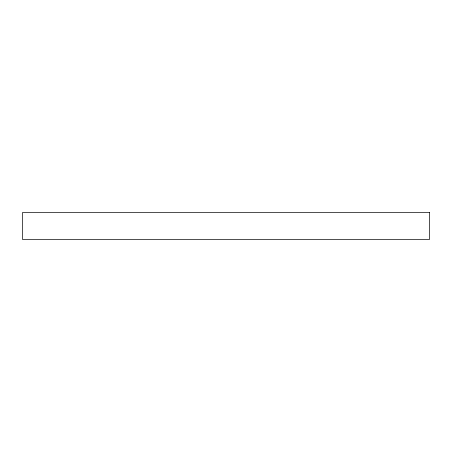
<?xml version="1.0" encoding="UTF-8"?>
<svg xmlns="http://www.w3.org/2000/svg" width="452" height="452" viewBox="0 0 452 452"><rect width="100%" height="100%" fill="white"/><g stroke="black" fill="none" stroke-linecap="round" stroke-linejoin="round"><path stroke-width="0.68" d="M429.4 212.44L22.6 212.44L22.6 239.56L429.4 239.56L429.4 212.44"/></g></svg>
